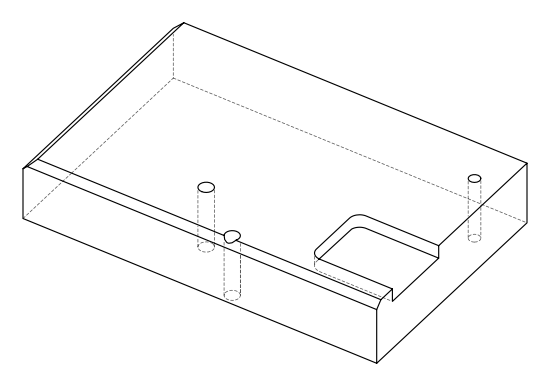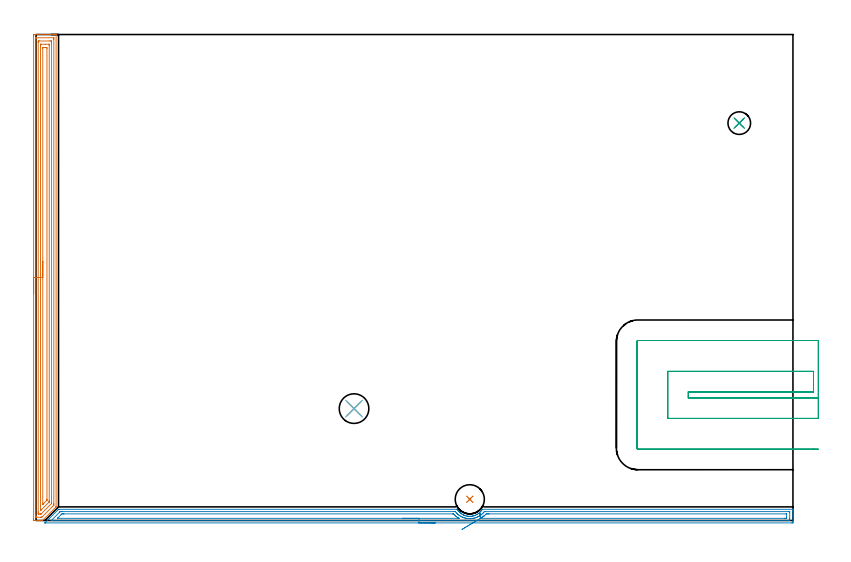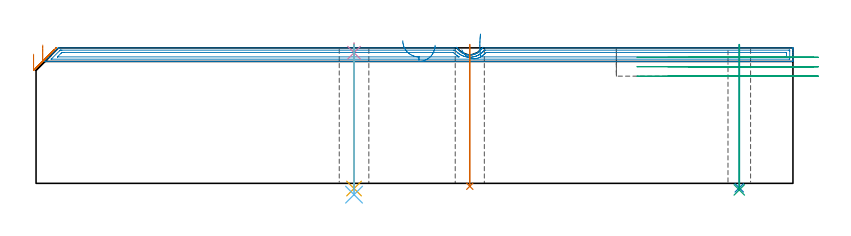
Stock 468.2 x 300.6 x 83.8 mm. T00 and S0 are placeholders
(PLAN: 9 operations, 7 tool changes, 30.1 min)
(1 AREA_MILL | FG_CHAMFER_SURFACE | UGT0205_001 | 12.23 min | 29044 mm3)
(2 AREA_MILL_1 | FG_CHAMFER_SURFACE_1 | UGT0205_001 | 11.33 min | 16126 mm3)
(3 MILL_SLOT | SLOT_PARTIAL_RECTANGULAR | UGT0201_109 | Follow Part, ap 6.35, ae 75% | 4.73 min | 175650 mm3)
(4 SPOT_DRILL | STEP1HOLE | NXT0321_9005460120000 | 0.05 min | 187 mm3)
(5 DRILL_THROUGH_HOLE_INTO_CENTER | STEP1HOLE | NXT0301_065 | 0.36 min | 5643 mm3)
(6 DRILL_TO_ENLARGE_THROUGH_HOLE | STEP1HOLE | UGT0301_252 | 0.37 min | 16170 mm3)
(7 INDEXABLE_INSERT_DRILL_THROUGH_HOLE_FROM_SOLID | STEP1HOLE_1 | NXT0302_007 | 0.35 min | 21204 mm3)
(8 DRILL_THROUGH_HOLE_FROM_SOLID_MATERIAL | STEP1HOLE_2 | NXT0301_042 | 0.36 min | 3273 mm3)
(9 DRILL_TO_ENLARGE_THROUGH_HOLE_1 | STEP1HOLE_2 | NXT0301_104 | 0.36 min | 9578 mm3)
(TOOL UGT0205_001 | Chamfer Mill 20 x 3 x 45 deg. | D20 FL50 Z2)
(TOOL UGT0201_109 | End Mill 25.4 mm | D25.4 FL25 Z2)
(TOOL NXT0321_9005460120000 | NC Spot Drill, 142deg, 12mm, Carbide, Uncoated | D12 PA142 FL30 Z2)
(TOOL NXT0301_065 | Carbide Drill 9.4mm [860.1-0940-075A1-MM 2214] | D9.4 PA140 FL98 Z2)
(TOOL UGT0301_252 | Twist Drill 18.3 mm | D18.3 PA118 FL135 Z2)
(TOOL NXT0302_007 | Index. Insert Drill 18mm [880-D1800L25-05] | D18 PA176 FL90 Z2)
(TOOL NXT0301_042 | Carbide Drill 7.1mm [860.1-0710-057A1-MM 2214] | D7.1 PA140 FL85 Z2)
(TOOL NXT0301_104 | Carbide Drill 14mm [860.1-1400-112A1-MM 2214] | D14 PA140 FL123 Z2)
(OP 1 AREA_MILL)
G17 G21 G94 G90
T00 M6
G54
G17 G0 G90 X-1.5 Y140.3 S1061 M3
G43 Z93.8 H0
Z79.9
G94 G1 Y140.338 Z79.028 F250.
Y140.452 Z78.164
Y140.641 Z77.312
Y140.903 Z76.48
Y141.237 Z75.674
Y141.64 Z74.9
Y142.108 Z74.164
Y142.64 Z73.472
Y143.229 Z72.829
Y143.872 Z72.24
Y144.564 Z71.709
Y145.3 Z71.24
Y146.074 Z70.837
Y146.88 Z70.503
Y147.712 Z70.241
Y148.564 Z70.052
Y149.428 Z69.938
Y150.3 Z69.9
Y299.471
X-1.499 Y299.978 Z69.901
X-1.496 Y300.36 Z69.902
X-1.493 Y300.59 Z69.905
X-1.122 Y300.594 Z70.276
X-0.512 Y300.6 Z70.885
X9.393 Z80.787
X9.927 Z81.323
X10.269 Z81.665
X10.803 Z82.199
X11.145 Z82.54
X12.104 Z83.504
X12.255 Y300.597 Z83.647
X12.398 Y300.59 Z83.789
X12.4 Y300.425 Z83.8
Y8.664
X12.397 Y8.405 Z83.789
X12.248 Y8.247 Z83.647
X4.136 Y0.135 Z75.534
X4.012 Y0.01 Z75.404
X3.967 Y0.003 Z75.36
X3.793 Y0. Z75.192
X3.069 Z74.468
X2.383 Z73.779
X1.164 Z72.561
X-0.245 Z71.15
X-0.855 Z70.541
X-1.079 Z70.317
X-1.492 Y0.01 Z69.904
X-1.496 Y0.24 Z69.902
X-1.499 Y0.622 Z69.901
X-1.5 Y1.007 Z69.9
Y150.3
X-0.086 Z71.314
X-0.085 Y298.028 Z71.315
X-0.084 Y298.191 Z71.316
X-0.079 Y298.555 Z71.321
X-0.076 Y298.59 Z71.324
X-0.01 Y298.594 Z71.39
X0.096 Y298.598 Z71.496
X0.23 Y298.6 Z71.63
X10.745 Y298.599 Z82.145
X10.922 Y298.595 Z82.322
X10.954 Y298.591 Z82.354
X10.979 Y298.586 Z82.379
X10.98 Y298.546 Z82.38
X10.984 Y298.356 Z82.384
X10.985 Y298.191 Z82.385
X10.986 Y297.461 Z82.386
Y10.451
X10.984 Y9.722 Z82.384
X10.982 Y9.558 Z82.382
X10.979 Y9.468 Z82.379
X10.968 Y9.429 Z82.368
X10.935 Y9.393 Z82.335
X10.824 Y9.276 Z82.224
X10.684 Y9.135 Z82.084
X10.269 Y8.719 Z81.669
X3.959 Y2.409 Z75.359
X3.601 Y2.06 Z75.001
X3.554 Y2.015 Z74.954
X3.46 Y2.01 Z74.86
X3.259 Y2.005 Z74.659
X2.783 Y2.001 Z74.183
X0.155 Z71.555
X-0.022 Y2.005 Z71.378
X-0.054 Y2.009 Z71.346
X-0.079 Y2.014 Z71.321
X-0.08 Y2.054 Z71.32
X-0.084 Y2.245 Z71.316
X-0.085 Y2.409 Z71.315
X-0.086 Y3.14 Z71.314
Y150.3
X1.328 Z72.728
X1.329 Y295.692 Z72.729
X1.334 Y296.404 Z72.734
X1.336 Y296.579 Z72.736
X1.507 Y296.59 Z72.907
X2.192 Y296.599 Z73.592
X8.517 Y296.6 Z79.917
X9.204 Y296.597 Z80.604
X9.393 Y296.59 Z80.793
X9.565 Y296.577 Z80.965
X9.568 Y296.404 Z80.968
X9.57 Y296.223 Z80.97
X9.571 Y295.51 Z80.971
X9.572 Y295.328 Z80.972
X9.571 Y10.629 Z80.971
X9.57 Y10.54 Z80.97
X9.567 Y10.497 Z80.967
X9.565 Y10.478 Z80.965
X9.546 Y10.451 Z80.946
X9.471 Y10.372 Z80.871
X3.278 Y4.177 Z74.678
X3.259 Y4.161 Z74.659
X3.086 Y4.01 Z74.486
X2.917 Y4.006 Z74.317
X2.575 Y4.001 Z73.975
X2.383 Z73.783
X1.696 Y4.003 Z73.096
X1.507 Y4.01 Z72.907
X1.335 Y4.023 Z72.735
X1.332 Y4.196 Z72.732
X1.33 Y4.377 Z72.73
X1.329 Y5.09 Z72.729
X1.328 Y5.272 Z72.728
Y150.3
X2.743 Z74.143
Y293.723
X2.744 Y294.249 Z74.144
X2.746 Y294.426 Z74.146
X2.75 Y294.565 Z74.15
X2.755 Y294.591 Z74.155
X2.776 Y294.593 Z74.176
X2.83 Y294.596 Z74.23
X3.259 Y294.6 Z74.659
X5.888 Z77.288
X7.657 Z79.057
X8.068 Y294.59 Z79.468
X8.151 Y294.578 Z79.551
X8.154 Y294.519 Z79.554
X8.155 Y294.456 Z79.555
X8.157 Y294.09 Z79.557
Y293.723
Y12.238
X8.155 Y11.713 Z79.555
X8.152 Y11.529 Z79.552
X8.15 Y11.511 Z79.55
X8.137 Y11.494 Z79.537
X8.101 Y11.453 Z79.501
X7.996 Y11.345 Z79.396
X3.259 Y6.608 Z74.659
X2.948 Y6.3 Z74.348
X2.831 Y6.187 Z74.231
X2.754 Y6.115 Z74.154
X2.748 Y6.226 Z74.148
X2.745 Y6.31 Z74.145
X2.743 Y6.51 Z74.143
Y150.3
X4.157 Z75.557
Y291.936
X4.161 Y292.372 Z75.561
X4.164 Y292.58 Z75.564
X4.369 Y292.591 Z75.769
X5.012 Y292.598 Z76.412
X5.237 Y292.6 Z76.637
X5.888 Y292.599 Z77.288
X6.115 Y292.598 Z77.515
X6.624 Y292.59 Z78.024
X6.736 Y292.576 Z78.136
X6.743 Y291.936 Z78.143
Y13.132
X6.739 Y12.696 Z78.139
X6.736 Y12.588 Z78.136
X6.731 Y12.541 Z78.131
X6.704 Y12.511 Z78.104
X6.602 Y12.404 Z78.002
X6.44 Y12.238 Z77.84
X4.392 Y10.19 Z75.792
X4.219 Y10.022 Z75.619
X4.188 Y9.993 Z75.588
X4.164 Y9.974 Z75.564
X4.157 Y10.451 Z75.557
Y150.3
Y151.172 Z75.595
Y152.036 Z75.709
Y152.888 Z75.898
Y153.72 Z76.16
Y154.526 Z76.494
Y155.3 Z76.897
Y156.036 Z77.365
Y156.728 Z77.896
Y157.371 Z78.486
Y157.96 Z79.129
Y158.492 Z79.821
Y158.96 Z80.557
Y159.363 Z81.331
Y159.697 Z82.137
Y159.959 Z82.969
Y160.148 Z83.82
Y160.262 Z84.685
Y160.3 Z85.557
G0 Z93.8
M5
M2
(OP 2 AREA_MILL_1)
G17 G21 G94 G90
T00 M6
G54
G17 G0 G90 X246.85 Y-1.5 S1061 M3
G43 Z93.8 H0
Z85.4
G94 G1 X246.812 Z84.528 F250.
X246.698 Z83.664
X246.509 Z82.812
X246.247 Z81.98
X245.913 Z81.174
X245.51 Z80.4
X245.041 Z79.664
X244.51 Z78.972
X243.921 Z78.329
X243.278 Z77.74
X242.586 Z77.208
X241.85 Z76.74
X241.076 Z76.337
X240.27 Z76.003
X239.438 Z75.741
X238.586 Z75.552
X237.722 Z75.438
X236.85 Z75.4
X5.595
X5.535 Y-1.495 Z75.404
X5.519 Y-1.492 Z75.405
X5.535 Y-1.464 Z75.433
X7.898 Y0.899 Z77.798
X13.624 Y6.625 Z83.524
X13.869 Y6.871 Z83.767
X13.879 Y6.881 Z83.777
X13.904 Y6.896 Z83.786
X14.179 Y6.9 Z83.8
X260.101
X260.559 Y6.899 Z83.786
X260.664 Y6.751 Z83.648
X260.683 Y6.722 Z83.621
X260.784 Y6.568 Z83.467
X260.985 Y6.277 Z83.177
X261.052 Y6.19 Z83.09
X261.217 Y5.977 Z82.876
X261.293 Y5.887 Z82.786
X261.344 Y5.828 Z82.725
X261.43 Y5.726 Z82.625
X261.54 Y5.596 Z82.495
X261.879 Y5.228 Z82.125
X262.02 Y5.09 Z81.986
X262.39 Y4.759 Z81.655
X262.773 Y4.441 Z81.339
X263.097 Y4.201 Z81.098
X263.379 Y4.012 Z80.909
X263.667 Y3.832 Z80.729
X264.111 Y3.587 Z80.487
X264.572 Y3.359 Z80.255
X264.672 Y3.313 Z80.211
X264.713 Y3.296 Z80.194
X264.919 Y3.214 Z80.113
X265.019 Y3.175 Z80.071
X265.061 Y3.158 Z80.055
X265.155 Y3.124 Z80.021
X265.455 Y3.017 Z79.915
X265.913 Y2.881 Z79.776
X266.361 Y2.77 Z79.664
X266.795 Y2.684 Z79.58
X267.255 Y2.619 Z79.513
X267.689 Y2.576 Z79.474
X268.08 Y2.555 Z79.452
X268.149 Y2.556
X268.185
X268.413 Y2.562 Z79.448
X268.528 Z79.452
X268.713 Y2.573 Z79.462
X269.04 Y2.588 Z79.487
X269.478 Y2.634 Z79.534
X269.938 Y2.708 Z79.606
X270.122 Y2.746 Z79.646
X270.372 Y2.799 Z79.698
X270.818 Y2.915 Z79.815
X271.076 Y2.998 Z79.897
X271.267 Y3.062 Z79.955
X271.279 Y3.066 Z79.96
X271.504 Y3.148 Z80.044
X271.712 Y3.225 Z80.12
X271.726 Y3.231 Z80.126
X271.926 Y3.312 Z80.211
X272.606 Y3.651 Z80.548
X273.057 Y3.912 Z80.81
X273.505 Y4.201 Z81.099
X273.956 Y4.548 Z81.446
X274.394 Y4.913 Z81.813
X274.58 Y5.088 Z81.988
X274.856 Y5.375 Z82.275
X274.941 Y5.464 Z82.364
X275.287 Y5.854 Z82.752
X275.386 Y5.977 Z82.876
X275.678 Y6.376 Z83.274
X275.707 Y6.416 Z83.314
X275.915 Y6.722 Z83.621
X275.946 Y6.767 Z83.667
X276.042 Y6.895 Z83.791
X276.197 Y6.9 Z83.8
X468.016
X468.19 Y6.897 Z83.789
X468.193 Y6.83 Z83.722
X468.2 Y6.387 Z83.286
Y6.116 Z83.015
Y5.381 Z82.277
Y4.121 Z81.018
Y2.7 Z79.596
Y-0.612 Z76.285
X468.199 Y-0.875 Z76.022
X468.193 Y-1.492 Z75.406
X468.189 Y-1.494 Z75.403
X467.569 Y-1.5 Z75.4
X236.85
Y-0.086 Z76.814
X9.708
X9.603 Y-0.085 Z76.815
X9.396 Y-0.08 Z76.82
X9.381 Y-0.079 Z76.821
X9.382 Y-0.076 Z76.824
X9.398 Y-0.054 Z76.846
X9.429 Y-0.022 Z76.878
X9.468 Y0.019 Z76.919
X14.505 Y5.055 Z81.955
X14.835 Y5.381 Z82.281
X14.917 Y5.459 Z82.359
X14.94 Y5.478 Z82.378
X14.974 Y5.481 Z82.381
X15.073 Y5.483 Z82.383
X15.863 Y5.486 Z82.386
X15.968
X258.312
X259.104 Y5.484 Z82.384
X259.207 Y5.482 Z82.382
X259.305 Y5.479 Z82.379
X260.101 Y4.571 Z81.471
X260.183 Y4.488 Z81.388
X260.6 Y4.089 Z80.989
X260.995 Y3.737 Z80.637
X261.045 Y3.695 Z80.595
X261.173 Y3.594 Z80.494
X261.582 Y3.284 Z80.184
X261.889 Y3.07 Z79.97
X262.479 Y2.7 Z79.6
X262.784 Y2.533 Z79.433
X263.14 Y2.344 Z79.244
X263.678 Y2.093 Z78.993
X263.797 Y2.044 Z78.944
X264.41 Y1.806 Z78.706
X264.572 Y1.749 Z78.649
X264.658 Y1.721 Z78.621
X265.138 Y1.582 Z78.482
X265.466 Y1.497 Z78.397
X265.87 Y1.403 Z78.303
X266.361 Y1.309 Z78.209
X266.545 Y1.282 Z78.182
X267.106 Y1.211 Z78.111
X267.255 Y1.196 Z78.096
X267.91 Y1.151 Z78.051
X268.149 Y1.147 Z78.047
X268.795 Y1.161 Z78.061
X269.043 Y1.175 Z78.075
X269.623 Y1.227 Z78.127
X269.938 Y1.265 Z78.165
X270.405 Y1.339 Z78.239
X270.832 Y1.427 Z78.327
X271.139 Y1.499 Z78.399
X271.726 Y1.66 Z78.56
X271.839 Y1.694 Z78.594
X272.186 Y1.806 Z78.706
X272.553 Y1.941 Z78.841
X272.62 Y1.968 Z78.868
X273.13 Y2.19 Z79.09
X273.515 Y2.379 Z79.279
X273.728 Y2.487 Z79.387
X274.116 Y2.7 Z79.6
X274.301 Y2.808 Z79.708
X274.409 Y2.875 Z79.775
X274.844 Y3.159 Z80.059
X275.303 Y3.496 Z80.396
X275.359 Y3.538 Z80.438
X275.428 Y3.594 Z80.494
X275.844 Y3.947 Z80.847
X276.197 Y4.265 Z81.165
X276.309 Y4.376 Z81.276
X276.415 Y4.488 Z81.388
X276.738 Y4.841 Z81.741
X277.092 Y5.241 Z82.141
X277.274 Y5.464 Z82.364
X277.569 Y5.479 Z82.379
X277.777 Y5.484 Z82.384
X277.882 Y5.485 Z82.385
X465.781
X465.885 Y5.484 Z82.384
X466.093 Y5.479 Z82.379
X466.191 Y5.472 Z82.372
X466.194 Y5.441 Z82.341
X466.196 Y5.381 Z82.281
X466.2 Y4.963 Z81.863
Y0.912 Z77.812
X466.199 Y0.495 Z77.395
X466.191 Y0.019 Z76.919
X466.188 Y-0.079 Z76.821
X465.989 Y-0.083 Z76.817
X465.884 Y-0.085 Z76.815
X236.85 Y-0.086 Z76.814
Y1.328 Z78.228
X13.343 Y1.329 Z78.229
X13.285
X13.257 Y1.332 Z78.232
X13.249 Y1.335 Z78.235
X13.25 Y1.342 Z78.242
X13.258 Y1.357 Z78.257
X13.266 Y1.367 Z78.267
X13.285 Y1.386 Z78.286
X15.493 Y3.594 Z80.494
X15.732 Y3.83 Z80.73
X15.968 Y4.062 Z80.962
X16.388 Y4.067 Z80.967
X16.862 Y4.07 Z80.97
X17.278 Y4.071 Z80.971
X257.835
X258.073 Y4.07 Z80.97
X258.132 Y4.068 Z80.968
X258.158 Y4.065 Z80.965
X258.191 Y4.042 Z80.942
X258.312 Y3.921 Z80.821
X258.632 Y3.594 Z80.494
X259.207 Y3.059 Z79.959
X259.627 Y2.7 Z79.6
X260.101 Y2.334 Z79.234
X260.411 Y2.115 Z79.015
X260.879 Y1.806 Z78.706
X260.995 Y1.732 Z78.632
X261.191 Y1.61 Z78.51
X261.386 Y1.5 Z78.4
X261.506 Y1.429 Z78.329
X261.66 Y1.335 Z78.235
X261.567 Y1.331 Z78.231
X261.472 Y1.329 Z78.229
X236.85 Y1.328 Z78.228
X235.978 Z78.266
X235.113 Z78.38
X234.262 Z78.569
X233.43 Z78.832
X232.624 Z79.165
X231.85 Z79.568
X231.114 Z80.037
X230.422 Z80.568
X229.779 Z81.157
X229.19 Z81.801
X228.658 Z82.493
X228.19 Z83.228
X227.787 Z84.002
X227.453 Z84.808
X227.191 Z85.64
X227.002 Z86.492
X226.888 Z87.357
X226.85 Z88.228
G0 X263.377 Y-5.608 Z82.543
G1 X263.749 Y-5.384 Z81.786
X264.175 Y-5.128 Z81.069
X264.653 Y-4.84 Z80.398
X265.18 Y-4.523 Z79.779
X265.75 Y-4.18 Z79.216
X266.361 Y-3.813 Z78.712
X267.007 Y-3.424 Z78.273
X267.683 Y-3.018 Z77.901
X268.385 Y-2.596 Z77.599
X269.106 Y-2.162 Z77.37
X269.842 Y-1.719 Z77.215
X270.586 Y-1.271 Z77.136
X271.334 Y-0.822 Z77.132
X272.079 Y-0.374 Z77.205
X272.815 Y0.069 Z77.353
X273.538 Y0.504 Z77.575
X274.242 Y0.927 Z77.87
X274.92 Y1.336 Z78.236
X275.001 Y1.384 Z78.284
X275.185 Y1.491 Z78.391
X275.303 Y1.559 Z78.459
X275.459 Y1.65 Z78.55
X275.718 Y1.806 Z78.706
X276.01 Y1.993 Z78.893
X276.197 Y2.118 Z79.018
X276.533 Y2.365 Z79.265
X276.979 Y2.7 Z79.6
X277.042 Y2.75 Z79.65
X277.092 Y2.792 Z79.692
X277.519 Y3.166 Z80.066
X277.98 Y3.594 Z80.494
X277.986 Y3.6 Z80.5
X278.422 Y4.052 Z80.952
X278.88 Y4.064 Z80.964
X279.299 Y4.069 Z80.969
X279.775 Y4.071 Z80.971
X280.191
X463.992
X464.151 Y4.07 Z80.97
X464.178 Y4.068 Z80.968
X464.185 Y4.066 Z80.966
X464.19 Y4.05 Z80.95
X464.196 Y3.94 Z80.84
X464.199 Y3.802 Z80.702
Y1.6 Z78.5
X464.193 Y1.391 Z78.291
X464.19 Y1.337 Z78.237
X464.17 Y1.335 Z78.235
X464.112 Y1.332 Z78.232
X463.992 Y1.33 Z78.23
X463.576 Y1.329 Z78.229
X463.098 Y1.328 Z78.228
X275.107 Y1.329 Z78.229
X274.982 Y1.33 Z78.23
X274.935 Y1.332 Z78.232
X274.921 Y1.335 Z78.235
X274.92 Y1.336 Z78.236
X274.845 Y1.923 Z78.877
X274.776 Y2.452 Z79.566
X274.716 Y2.92 Z80.3
X274.664 Y3.323 Z81.072
X274.621 Y3.657 Z81.877
X274.587 Y3.921 Z82.708
X274.562 Y4.112 Z83.559
X274.547 Y4.228 Z84.423
X274.542 Y4.27 Z85.295
X274.546 Y4.235 Z86.166
X274.56 Y4.126 Z87.032
X274.584 Y3.942 Z87.884
X274.617 Y3.685 Z88.717
X274.66 Y3.358 Z89.525
X274.711 Y2.961 Z90.3
X274.77 Y2.499 Z91.038
X274.838 Y1.976 Z91.732
X274.913 Y1.394 Z92.378
G0 Z93.8
M5
M2
(OP 3 MILL_SLOT)
G17 G21 G94 G90
T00 M6
G54
G17 G0 G90 X483.9 Y75.85 S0 M3
G43 Z93.8 H0
Z77.967
G94 G1 X480.9 F250.
X403.45 F500.
Y79.55
X480.9
Y92.25
X390.75
Y63.15
X480.9
X483.9 F250.
Y111.3
X480.9
X372.3 F500.
G3 X371.7 Y110.7 R0.6
G1 Y44.7
G3 X372.3 Y44.1 R0.6
G1 X480.9
X483.9 F250.
G0 Y75.85 Z72.133
G1 X480.9
X403.45 F500.
Y79.55
X480.9
Y92.25
X390.75
Y63.15
X480.9
X483.9 F250.
Y111.3
X480.9
X372.3 F500.
G3 X371.7 Y110.7 R0.6
G1 Y44.7
G3 X372.3 Y44.1 R0.6
G1 X480.9
X483.9 F250.
G0 Y75.85 Z66.3
G1 X480.9
X403.45 F500.
Y79.55
X480.9
Y92.25
X390.75
Y63.15
X480.9
X483.9 F250.
Y111.3
X480.9
X372.3 F500.
G3 X371.7 Y110.7 R0.6
G1 Y44.7
G3 X372.3 Y44.1 R0.6
G1 X480.9
X483.9 F250.
G0 Z93.8
M5
M2
(OP 4 SPOT_DRILL)
G17 G21 G94 G90
T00 M6
G54
G17 G0 G90 X196.7 Y69.2 S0 M3
G43 Z93.8 H0
G94 G81 G98 Z80.8 F250. R86.8
G80
M5
M2
(OP 5 DRILL_THROUGH_HOLE_INTO_CENTER)
G17 G21 G94 G90
T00 M6
G54
G17 G0 G90 X196.7 Y69.2 S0 M3
G43 Z93.8 H1
G94 G73 G98 Z-3.211 F250. Q8.701 R85.8
G80
M5
M2
(OP 6 DRILL_TO_ENLARGE_THROUGH_HOLE)
G17 G21 G94 G90
T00 M6
G54
G17 G0 G90 X196.7 Y69.2 S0 M3
G43 Z93.8 H0
G94 G73 G98 Z-6.998 F250. Q18.16 R85.8
G80
M5
M2
(OP 7 INDEXABLE_INSERT_DRILL_THROUGH_HOLE_FROM_SOLID)
G17 G21 G94 G90
T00 M6
G54
G17 G0 G90 X268.3 Y13.1 S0 M3
G43 Z93.8 H1
G94 G81 G98 Z-1.814 F250. R85.8
G80
M5
M2
(OP 8 DRILL_THROUGH_HOLE_FROM_SOLID_MATERIAL)
G17 G21 G94 G90
T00 M6
G54
G17 G0 G90 X435. Y245.8 S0 M3
G43 Z93.8 H1
G94 G81 G98 Z-2.792 F250. R85.8
G80
M5
M2
(OP 9 DRILL_TO_ENLARGE_THROUGH_HOLE_1)
G17 G21 G94 G90
T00 M6
G54
G17 G0 G90 X435. Y245.8 S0 M3
G43 Z93.8 H1
G94 G73 G98 Z-4.048 F250. Q12.55 R85.8
G80
M5
M2
